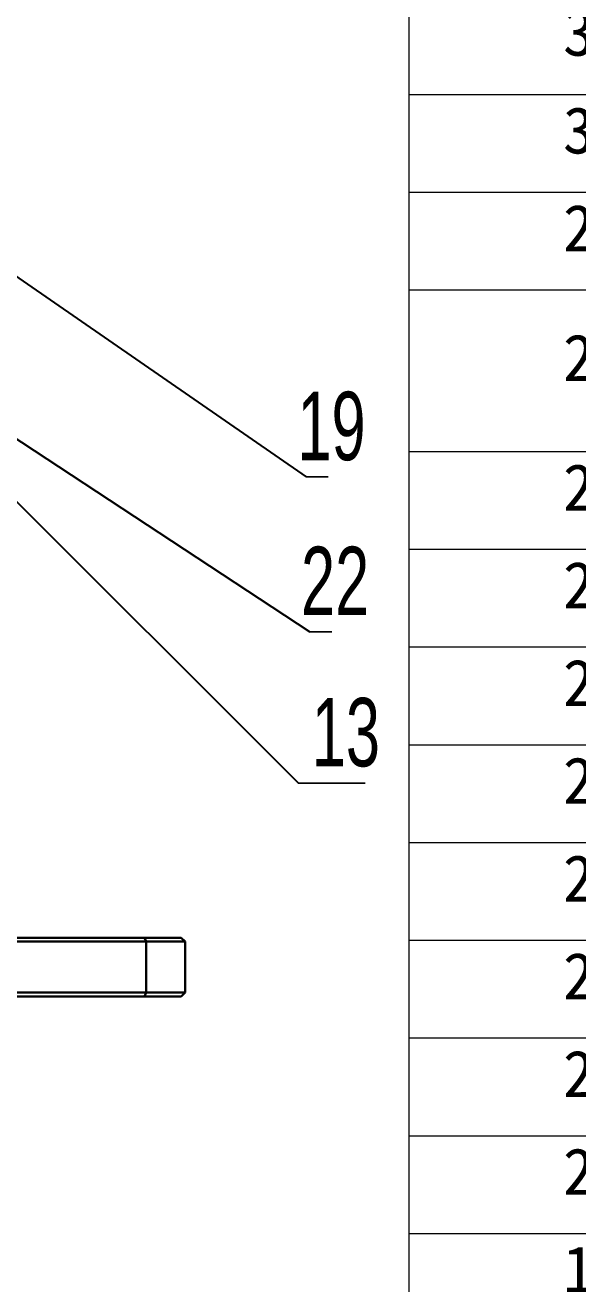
# Model space of a CAD drawing. Header units: millimetres. Extents: x 13 to 7248, y -1201 to 1478.
# Drawn here: x 1083.4 to 1224.7, y 721.9 to 1043.8 of the extents above; entities that cross this region are included whole.
import ezdxf

# ---------------------------------------------------------------- set-up
doc = ezdxf.new("R2010")
doc.units = ezdxf.units.MM
doc.header["$LTSCALE"] = 5
doc.linetypes.add('SLD-实线', pattern=[0])
doc.layers.get('0').update_dxf_attribs({"lineweight": 30})
doc.layers.add('文字层', color=7, linetype='SLD-实线')
doc.layers.add('标注线', color=4, linetype='SLD-实线')
doc.styles.add('SLDTEXTSTYLE2', font='')
doc.styles.add('SLDTEXTSTYLE4', font='', dxfattribs={"width": 0.67})
doc.styles.get("Standard").update_dxf_attribs({"font": ''})
doc.styles.get('SLDTEXTSTYLE2').set_extended_font_data('宋体')
doc.styles.get('SLDTEXTSTYLE4').set_extended_font_data('汉仪长仿宋体')
doc.styles.get('Standard').set_extended_font_data('SimSun')
doc.dimstyles.new('SLDDIMSTYLE0', dxfattribs={"dimtxt": 0.18, "dimasz": 4, "dimexe": 0, "dimexo": 0.0625, "dimgap": 0, "dimtad": 0, "dimtih": 1, "dimtoh": 1, "dimdec": 0, "dimrnd": 1e-09, "dimzin": 0, "dimdsep": 46, "dimtxsty": 'Standard', "dimblk1": 'DOT', "dimblk2": 'DOT', "dimsah": 1, "dimcen": 0.09, "dimadec": 0, "dimazin": 0, "dimtfac": 4, "dimtdec": 0, "dimtofl": 0, "dimtmove": 0, "dimatfit": 3, "dimldrblk": 'DOT', "dimfxl": 0, "dimfrac": 2, "dimtolj": 1, "dimtzin": 0, "dimarcsym": 0})

# ---------------------------------------------------------------- blocks, each defined once
blk = doc.blocks.new('SW_TABLEANNOTATION_1')
at = {"color": 0, "linetype": 'SLD-实线', "lineweight": 0}
for p, q in [((0, 0), (0, -1231.32)), ((0, -425), (875.99, -425)), ((0, -450), (875.99, -450)), ((0, -475), (875.99, -475)), ((0, -516.32), (875.99, -516.32)), ((0, -541.32), (875.99, -541.32)), ((0, -566.32), (875.99, -566.32)), ((0, -591.32), (875.99, -591.32)), ((0, -616.32), (875.99, -616.32)), ((0, -641.32), (875.99, -641.32)), ((0, -666.32), (875.99, -666.32)), ((0, -691.32), (875.99, -691.32)), ((0, -716.32), (875.99, -716.32))]:
    blk.add_line(p, q, dxfattribs=at)
at = {"color": 0, "linetype": 'SLD-实线', "lineweight": 0, "char_height": 11.906, "attachment_point": 1, "style": 'SLDTEXTSTYLE2'}
for s, insert in [('31', (39.39, -403.21)), ('30', (39.39, -428.21)), ('29', (39.4, -453.21)), ('28', (39.4, -486.37)), ('27', (39.4, -519.53)), ('26', (39.4, -544.53)), ('25', (39.39, -569.53)), ('24', (39.39, -594.53)), ('23', (39.39, -619.53)), ('22', (39.39, -644.53)), ('21', (39.39, -669.53)), ('20', (39.39, -694.53)), ('19', (39.4, -719.53))]:
    blk.add_mtext(s, dxfattribs=dict(at, insert=insert))
blk = doc.blocks.new('SW_NOTE_19')
at = {"color": 0, "linetype": 'SLD-实线', "lineweight": 15}
for p, q in [((0, 0), (16.98, 0)), ((16.98, 0), (0, 0)), ((0, 0), (16.98, 0)), ((16.98, 0), (0, 0)), ((0, 0), (16.98, 0)), ((16.98, 0), (0, 0))]:
    blk.add_line(p, q, dxfattribs=at)
at = {"color": 0, "linetype": 'SLD-实线', "lineweight": 15, "insert": (3.36, 21.76), "char_height": 17.5, "attachment_point": 1, "style": 'SLDTEXTSTYLE4'}
blk.add_mtext('13', dxfattribs=at)
blk = doc.blocks.new('_DOT')
at = {"color": 0, "linetype": 'ByBlock', "lineweight": -2}
blk.add_line((-0.5, 0), (-1, 0), dxfattribs=at)
at = {"color": 0, "linetype": 'ByBlock', "const_width": 0.5}
blk.add_lwpolyline([(-0.25, 0, 1), (0.25, 0, 1)], format="xyb", close=True, dxfattribs=at)
blk = doc.blocks.new('SW_NOTE_29')
at = {"color": 0, "linetype": 'SLD-实线', "lineweight": 15}
for p, q in [((0, 0), (5.66, 0)), ((5.66, 0), (0, 0)), ((0, 0), (5.66, 0)), ((5.66, 0), (0, 0)), ((0, 0), (5.66, 0)), ((5.66, 0), (0, 0))]:
    blk.add_line(p, q, dxfattribs=at)
at = {"color": 0, "linetype": 'SLD-实线', "lineweight": 15, "insert": (6.5, 21.76), "char_height": 17.5, "attachment_point": 2, "style": 'SLDTEXTSTYLE4'}
blk.add_mtext('22', dxfattribs=at)
blk = doc.blocks.new('SW_NOTE_30')
at = {"color": 0, "linetype": 'SLD-实线', "lineweight": 15}
for p, q in [((0, 0), (5.66, 0)), ((5.66, 0), (0, 0)), ((0, 0), (5.66, 0)), ((5.66, 0), (0, 0)), ((0, 0), (5.66, 0)), ((5.66, 0), (0, 0))]:
    blk.add_line(p, q, dxfattribs=at)
at = {"color": 0, "linetype": 'SLD-实线', "lineweight": 15, "insert": (6.51, 21.76), "char_height": 17.5, "attachment_point": 2, "style": 'SLDTEXTSTYLE4'}
blk.add_mtext('19', dxfattribs=at)

msp = doc.modelspace()

# ---------------------------------------------------------------- linework, layer by layer
for p, q in [((1114.2791, 809.4245), (854.2791, 809.4245)), ((854.6933, 810.4245), (1113.8649, 810.4245)), ((1113.8649, 810.4245), (1123.2791, 810.4245)), ((1113.8649, 810.4245), (1114.2791, 809.4245)), ((1124.2791, 809.4245), (1114.2791, 809.4245)), ((1114.2791, 796.4245), (1114.2791, 809.4245)), ((1123.2791, 810.4245), (1124.2791, 809.4245)), ((1124.2791, 809.4245), (1124.2791, 796.4245)), ((854.2791, 796.4245), (1114.2791, 796.4245)), ((1113.8649, 795.4245), (854.6933, 795.4245)), ((1113.8649, 795.4245), (1114.2791, 796.4245)), ((1123.2791, 795.4245), (1113.8649, 795.4245)), ((1114.2791, 796.4245), (1124.2791, 796.4245)), ((1123.2791, 795.4245), (1124.2791, 796.4245))]:
    msp.add_line(p, q)

# ---------------------------------------------------------------- block references
at = {"layer": '文字层'}
msp.add_blockref('SW_TABLEANNOTATION_1', (1181.5118, 1451.1201), dxfattribs=at)
at = {"layer": '标注线'}
for name, p in [('SW_NOTE_30', (1155.1887, 928.3019)), ('SW_NOTE_29', (1156.1321, 888.6792)), ('SW_NOTE_19', (1153.3019, 850))]:
    msp.add_blockref(name, p, dxfattribs=at)

# ---------------------------------------------------------------- leaders
for points in [[(1062.2741, 992.547), (1155.1887, 928.3019)], [(1044.8834, 961.7935), (1156.1321, 888.6792)], [(1059.7385, 943.3533), (1153.3019, 850)]]:
    msp.add_leader(points, dimstyle='SLDDIMSTYLE0', dxfattribs=at)

doc.saveas('drawing.dxf')
